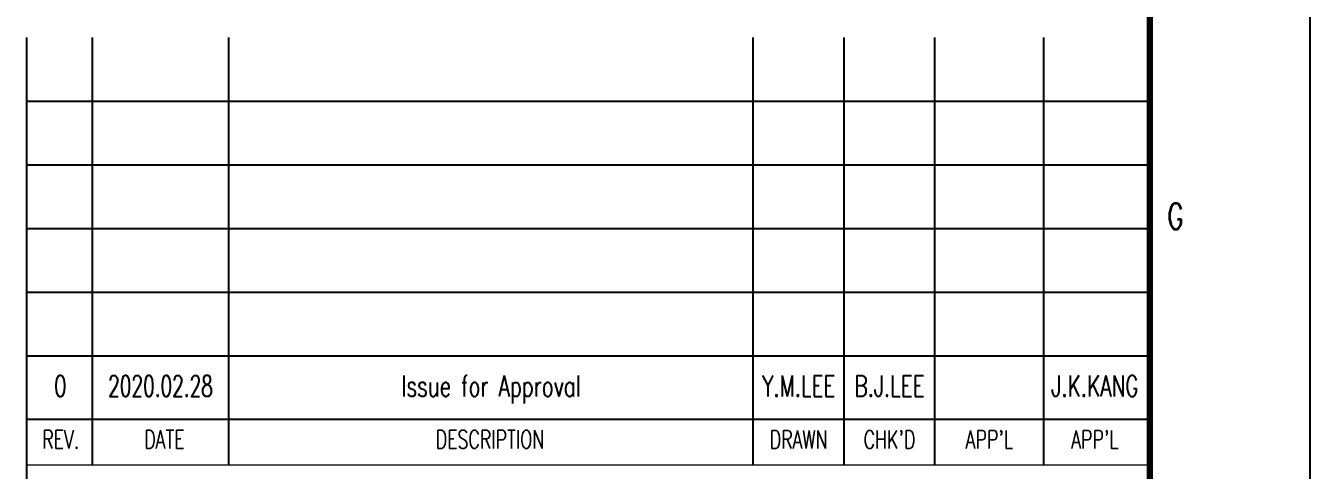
# Model space of a CAD drawing. Header units: millimetres. Extents: x 0 to 232280, y -26939 to 23794.
# Drawn here: x 136843 to 142501, y -23044 to -21088 of the extents above; entities that cross this region are included whole.
import ezdxf
from ezdxf.enums import TextEntityAlignment as Align

# ---------------------------------------------------------------- set-up
doc = ezdxf.new("R2010")
doc.units = ezdxf.units.MM
doc.header["$LTSCALE"] = 30
for name, color, linetype in [('BODER', 7, 'Continuous'), ('border', 130, 'Continuous'), ('TITLE', 7, 'Continuous')]:
    doc.layers.add(name, color=color, linetype=linetype)
doc.styles.add('ROMANS', font='ROMANS.shx', dxfattribs={"width": 0.8})

# ---------------------------------------------------------------- blocks, each defined once
blk = doc.blocks.new('TITLE')
at = {"color": 7}
blk.add_line((841, 0), (841, 594.85), dxfattribs=at)
at = {"color": 7, "const_width": 0.707}
blk.add_lwpolyline([(823.32, 17.33), (823.32, 577.17)], dxfattribs=at)
at = {"layer": 'BODER'}
for p, q in [((706.93, 96.97), (706.93, 143.97)), ((721.93, 96.97), (721.93, 143.97)), ((779.67, 96.97), (779.67, 143.97)), ((789.67, 96.97), (789.67, 143.97)), ((799.67, 96.97), (799.67, 143.97)), ((811.67, 96.97), (811.67, 143.97)), ((699.67, 136.97), (823.67, 136.97)), ((699.67, 129.97), (823.67, 129.97)), ((699.67, 122.97), (823.67, 122.97)), ((699.67, 115.97), (823.67, 115.97)), ((699.67, 108.97), (823.67, 108.97)), ((699.67, 101.97), (823.67, 101.97))]:
    blk.add_line(p, q, dxfattribs=at)
at = {"layer": 'border', "color": 7, "linetype": 'Continuous', "lineweight": 0}
blk.add_line((699.67, 96.97), (823.67, 96.97), dxfattribs=at)
blk.add_line((699.67, 96.97), (823.67, 96.97), dxfattribs=at)
at = {"layer": 'TITLE', "color": 7, "lineweight": 0}
blk.add_lwpolyline([(699.67, 17.68, 0.216, 0.216, 0), (699.67, 143.97, 0, 0, 0), (823.67, 143.97, 0, 0, 0)], format="xyseb", dxfattribs=at)
at = {"color": 7, "style": 'ROMANS', "width": 0.7}
blk.add_text('G', height=2.83, dxfattribs=at).set_placement((826.15, 124.31), align=Align.MIDDLE)
at = {"layer": 'BODER', "style": 'ROMANS', "width": 0.7}
for s, p in [('REV.', (703.43, 99.76)), ('DATE', (714.84, 99.76)), ('DESCRIPTION', (750.68, 99.76)), ('DRAWN', (784.67, 99.75)), ("CHK'D", (794.67, 99.75)), ("APP'L", (805.67, 99.75)), ("APP'L", (817.29, 99.75))]:
    blk.add_text(s, height=2, dxfattribs=at).set_placement(p, align=Align.MIDDLE)

msp = doc.modelspace()

# ---------------------------------------------------------------- block references
at = {"linetype": 'ByBlock', "xscale": 39.99999999599994, "yscale": 39.99999999599994, "zscale": 39.99999999599994}
msp.add_blockref('TITLE', (108860.97, -26898.29), dxfattribs=at)

# ---------------------------------------------------------------- texts
at = {"layer": 'BODER', "color": 7, "style": 'ROMANS'}
for s, width, p in [('0', 0.7, (136995.84, -22673.12)), ('2020.02.28', 0.65, (137437.2, -22673.12)), ('Y.M.LEE', 0.7, (140247.8, -22673.12)), ('B.J.LEE', 0.7, (140647.8, -22673.12)), ('J.K.KANG', 0.7, (141552.39, -22673.12))]:
    msp.add_text(s, height=92, dxfattribs=dict(at, width=width)).set_placement(p, align=Align.MIDDLE)
at = {"layer": 'BODER', "color": 7, "style": 'ROMANS', "width": 0.7}
msp.add_text('Issue for Approval', height=92, dxfattribs=at).set_placement((138892.99, -22673.12), align=Align.MIDDLE_CENTER)

doc.saveas('drawing.dxf')
